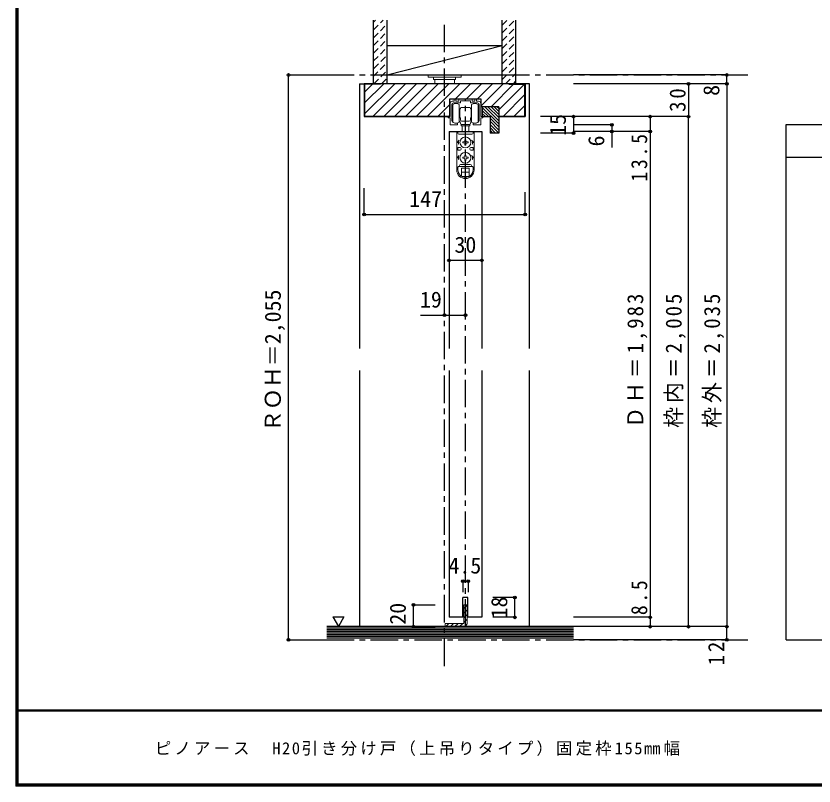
# Model space of a CAD drawing. Units: millimetres at full size, sheet at 1:5; details may follow other scales. Extents: x -973 to 977, y -718 to 696.
# Drawn here: x -973 to -245, y -701 to 1 of the extents above; entities that cross this region are included whole.
import ezdxf
from ezdxf.enums import TextEntityAlignment as Align

# ---------------------------------------------------------------- set-up
doc = ezdxf.new("R2010")
doc.units = ezdxf.units.MM
doc.header["$LTSCALE"] = 5
doc.header["$PDMODE"] = 32
doc.header["$PDSIZE"] = 2.5
doc.linetypes.add('CHAIN1', pattern=[8, 5, -1, 1, -1])
doc.linetypes.add('DASHED1', pattern=[1.8, 1.2, -0.6])
for name, color, linetype in [('0-1_通り芯', 4, 'CHAIN1'), ('0-2_柱', 7, 'Continuous'), ('0-3_仕上げ', 2, 'Continuous'), ('0-4_枠', 3, 'Continuous'), ('0-6_扉', 2, 'Continuous'), ('0-A_文字', 7, 'Continuous'), ('0-B_寸法', 7, 'Continuous'), ('0-C_ハッチ', 4, 'DASHED1'), ('F-1_枠', 6, 'Continuous'), ('F-A_文字', 7, 'Continuous')]:
    doc.layers.add(name, color=color, linetype=linetype)
doc.layers.add('0-7_金物', color=7, linetype='Continuous', lineweight=18)
doc.styles.add('ＭＳ ゴシック', font='')
doc.styles.get('ＭＳ ゴシック').set_extended_font_data('MS Gothic')

# ---------------------------------------------------------------- blocks, each defined once
blk = doc.blocks.new('戸車(上吊)')
at = {"layer": '0-7_金物'}
for p, q in [((-11.601, 12.792), (-11.601, 28.792)), ((-5.601, 28.792), (-5.601, 20.792)), ((-5.601, 24.792), (-5.301, 24.792)), ((-5.601, 23.292), (-5.101, 23.292)), ((-5.101, 24.592), (-5.301, 24.792)), ((-5.301, 23.292), (-5.101, 23.492)), ((-5.101, 24.792), (-5.101, 20.792)), ((-5.001, 24.792), (-5.101, 24.792)), ((-3.501, 26.292), (-0.001, 26.292)), ((3.499, 26.292), (-0.001, 26.292)), ((4.999, 24.792), (5.099, 24.792)), ((5.099, 24.792), (5.099, 20.792)), ((5.099, 24.592), (5.299, 24.792)), ((5.299, 23.292), (5.099, 23.492)), ((5.599, 23.292), (5.099, 23.292)), ((5.599, 24.792), (5.299, 24.792)), ((5.599, 28.792), (5.599, 20.792)), ((11.599, 12.792), (11.599, 28.792)), ((-5.601, 20.792), (-5.601, 12.792)), ((-5.601, 18.292), (-5.101, 18.292)), ((-5.601, 16.792), (-5.301, 16.792)), ((-5.101, 18.092), (-5.301, 18.292)), ((-5.101, 16.992), (-5.301, 16.792)), ((-5.101, 16.792), (-5.101, 20.792)), ((-5.001, 16.792), (-5.101, 16.792)), ((-4.501, 14.792), (-4.501, 16.292)), ((4.499, 14.792), (4.499, 16.292)), ((4.999, 16.792), (5.099, 16.792)), ((5.099, 16.792), (5.099, 20.792)), ((5.099, 18.092), (5.299, 18.292)), ((5.599, 18.292), (5.099, 18.292)), ((5.099, 16.992), (5.299, 16.792)), ((5.599, 16.792), (5.299, 16.792)), ((5.599, 20.792), (5.599, 12.792)), ((-4.001, 10.492), (-4.001, 9.492)), ((3.999, 10.492), (-4.001, 10.492)), ((-4.001, 9.492), (3.999, 9.492)), ((-3.501, 13.792), (-0.001, 13.792)), ((-0.001, 10.792), (-3.501, 10.792)), ((-3.001, 10.792), (-3.001, 10.492)), ((-3.001, 4.292), (-3.001, 9.492)), ((3.499, 13.792), (-0.001, 13.792)), ((-0.001, 10.792), (3.499, 10.792)), ((2.999, 10.792), (2.999, 10.492)), ((2.999, 9.492), (2.999, 4.292)), ((3.999, 10.492), (3.999, 9.492)), ((-7.9, 4.292), (-7.9, -30.608)), ((-7.857, 4.292), (7.943, 4.292)), ((-6.9, 4.292), (-6.9, 2.792)), ((-5.9, 1.792), (5.9, 1.792)), ((6.9, 4.292), (6.9, 2.792)), ((7.9, 4.292), (7.9, -30.608)), ((-5.657, -3.708), (-7.5, -5.708)), ((-6.4, -5.708), (-7.5, -5.708)), ((-0.52, -5.188), (-2.45, -5.222)), ((-2.45, -5.222), (-2.45, -6.194)), ((-0.52, -6.227), (-2.45, -6.194)), ((-0.52, -5.188), (-0.486, -3.258)), ((-0.52, -6.227), (-0.486, -8.158)), ((0.486, -3.258), (-0.486, -3.258)), ((0.52, -5.188), (0.486, -3.258)), ((0.52, -6.227), (0.486, -8.158)), ((0.52, -5.188), (2.45, -5.222)), ((0.52, -6.227), (2.45, -6.194)), ((2.45, -6.194), (2.45, -5.222)), ((5.657, -3.708), (7.5, -5.708)), ((6.4, -5.708), (7.5, -5.708)), ((-6.9, -10.208), (-6.9, -12.708)), ((-4.9, -10.208), (-6.9, -10.208)), ((-4.9, -12.708), (-6.9, -12.708)), ((-3.9, -11.208), (-3.9, -11.708)), ((-0.486, -8.158), (0.486, -8.158)), ((3.9, -11.208), (3.9, -11.708)), ((4.9, -10.208), (6.9, -10.208)), ((4.9, -12.708), (6.9, -12.708)), ((6.9, -10.208), (6.9, -12.708)), ((-5.657, -17.708), (-7.5, -19.708)), ((-6.4, -19.708), (-7.5, -19.708)), ((-0.52, -19.188), (-2.45, -19.222)), ((-2.45, -19.222), (-2.45, -20.194)), ((-0.52, -20.227), (-2.45, -20.194)), ((-0.52, -19.188), (-0.486, -17.258)), ((-0.52, -20.227), (-0.486, -22.158)), ((0.486, -17.258), (-0.486, -17.258)), ((0.52, -19.188), (0.486, -17.258)), ((0.52, -20.227), (0.486, -22.158)), ((0.52, -19.188), (2.45, -19.222)), ((0.52, -20.227), (2.45, -20.194)), ((2.45, -20.194), (2.45, -19.222)), ((5.657, -17.708), (7.5, -19.708)), ((6.4, -19.708), (7.5, -19.708)), ((-6.9, -30.608), (-6.9, -28.208)), ((-6.4, -27.708), (6.4, -27.708)), ((-4.4, -25.708), (4.4, -25.708)), ((-0.486, -22.158), (0.486, -22.158)), ((6.9, -30.608), (6.9, -28.208)), ((-3.5, -29.208), (3.5, -29.208)), ((-3.5, -36.554), (-3.5, -29.208)), ((-3.5, -32.708), (3.5, -32.708)), ((3.5, -36.554), (3.5, -29.208)), ((-3.028, -36.808), (3.028, -36.808))]:
    blk.add_line(p, q, dxfattribs=at)
for centre in [(0, -5.708), (0, -19.708)]:
    blk.add_circle(centre, 5, dxfattribs=at)
for centre, radius, start, end in [((-8.601, 24.792), 5, 53.1301, 126.8699), ((8.599, 24.792), 5, 53.1301, 126.8699), ((-5.001, 25.292), 0.5, 270, 0), ((-3.501, 25.292), 1, 90, 180), ((3.499, 25.292), 1, 0, 90), ((4.999, 25.292), 0.5, 180, 270), ((-5.001, 16.292), 0.5, 0, 90), ((-3.501, 14.792), 1, 180, 270), ((3.499, 14.792), 1, 270, 0), ((4.999, 16.292), 0.5, 90, 180), ((-8.601, 16.792), 5, 233.1301, 306.8699), ((-6.501, 11.792), 2, 0, 63.25632), ((-3.501, 11.792), 1, 180, 270), ((3.499, 11.792), 1, 270, 0), ((6.499, 11.792), 2, 116.74368, 180), ((8.599, 16.792), 5, 233.1301, 306.8699), ((-5.9, 2.792), 1, 180, 270), ((5.9, 2.792), 1, 270, 0), ((0, -5.708), 6.4, 167.82427, 198.20996), ((0, -5.708), 6.4, 341.79004, 12.17573), ((-4.9, -11.208), 1, 0, 90), ((-4.9, -11.708), 1, 270, 0), ((4.9, -11.208), 1, 90, 180), ((4.9, -11.708), 1, 180, 270), ((0, -19.708), 6.4, 167.82427, 198.20996), ((0, -19.708), 6.4, 341.79004, 12.17573), ((-6.4, -28.208), 0.5, 90, 180), ((-6.4, -26.708), 1, 270, 0), ((-4.4, -26.708), 1, 90, 180), ((4.4, -26.708), 1, 0, 90), ((6.4, -26.708), 1, 180, 270), ((6.4, -28.208), 0.5, 0, 90), ((0, -30.808), 7.9, 180, 0), ((0, -30.608), 6.9, 180, 0)]:
    blk.add_arc(centre, radius, start, end, dxfattribs=at)
blk = doc.blocks.new('レール金具(全般)')
at = {"layer": '0-7_金物'}
for p, q in [((-10.15, 8.388), (-10.15, 7.388)), ((-9.15, 8.888), (-9.65, 8.888)), ((-8.65, 7.388), (-8.65, 8.388)), ((-6.15, 8.388), (-6.15, 7.388)), ((5.65, 8.888), (-5.65, 8.888)), ((6.15, 7.388), (6.15, 8.388)), ((8.65, 8.388), (8.65, 7.388)), ((9.65, 8.888), (9.15, 8.888)), ((10.15, 7.388), (10.15, 8.388)), ((-12.5, -10.898), (-12.5, 3.888)), ((-10.65, 6.888), (-12, 6.888)), ((-11, 5.388), (-4.95, 5.388)), ((-6.65, 6.888), (-8.15, 6.888)), ((-4.65, 5.688), (-4.65, 7.088)), ((4.65, 7.088), (4.65, 5.688)), ((4.95, 5.388), (11, 5.388)), ((8.15, 6.888), (6.65, 6.888)), ((12, 6.888), (10.65, 6.888)), ((12.5, 3.888), (12.5, -10.898)), ((-7.15, -14.112), (-7.15, -13.224)), ((7.15, -13.224), (7.15, -14.112)), ((-13.5, -14.612), (-7.65, -14.612)), ((7.65, -14.612), (13.5, -14.612))]:
    blk.add_line(p, q, dxfattribs=at)
for points in [[(-4.35, 7.388), (-0.3, 7.388), (0, 7.688), (0.3, 7.388), (4.35, 7.388)], [(-14, 4.888), (-14, -7.112), (-15.4, -7.112)], [(15.4, -7.112), (14, -7.112), (14, 4.888)], [(-15.4, -8.312), (-14, -8.312), (-14, -14.112)], [(14, -14.112), (14, -8.312), (15.4, -8.312)]]:
    blk.add_lwpolyline(points, dxfattribs=at)
for centre, radius, start, end in [((-10.65, 7.388), 0.5, 270, 0), ((-9.65, 8.388), 0.5, 90, 180), ((-9.15, 8.388), 0.5, 0, 90), ((-8.15, 7.388), 0.5, 180, 270), ((-6.65, 7.388), 0.5, 270, 0), ((-5.65, 8.388), 0.5, 90, 180), ((-4.35, 7.088), 0.3, 90, 180), ((4.35, 7.088), 0.3, 360, 90), ((5.65, 8.388), 0.5, 360, 90), ((6.65, 7.388), 0.5, 180, 270), ((8.15, 7.388), 0.5, 270, 360), ((9.15, 8.388), 0.5, 90, 180), ((9.65, 8.388), 0.5, 360, 90), ((10.65, 7.388), 0.5, 180, 270), ((-12, 4.888), 2, 90, 180), ((-11, 3.888), 1.5, 90, 180), ((-4.95, 5.688), 0.3, 270, 360), ((4.95, 5.688), 0.3, 180, 270), ((11, 3.888), 1.5, 0, 90), ((12, 4.888), 2, 0, 90), ((-15.4, -7.712), 0.6, 90, 270), ((15.4, -7.712), 0.6, 270, 90), ((-13.5, -14.112), 0.5, 180, 270), ((-12.2, -10.898), 0.3, 180, 192.08406), ((-10.538, -10.542), 2, 192.08406, 228.89829), ((-8.771, -8.112), 5, 231.94944, 269.54933), ((-8.85, -8.112), 5, 270.45826, 285.31651), ((-7.65, -14.112), 0.5, 270, 0), ((-7.45, -13.224), 0.3, 360, 105.31651), ((7.45, -13.224), 0.3, 74.68349, 180), ((7.65, -14.112), 0.5, 180, 270), ((8.85, -8.112), 5, 254.68349, 269.54174), ((8.771, -8.112), 5, 270.45067, 308.05056), ((10.538, -10.542), 2, 311.10171, 347.91594), ((12.2, -10.898), 0.3, 347.91594, 0), ((13.5, -14.112), 0.5, 270, 0)]:
    blk.add_arc(centre, radius, start, end, dxfattribs=at)

msp = doc.modelspace()

# ---------------------------------------------------------------- linework, layer by layer
at = {"layer": '0-1_通り芯'}
for p, q in [((-582.347, -591.644), (-582.347, -2.5)), ((-689.847, -52.5), (-305.847, -52.5)), ((-563.347, -555.5), (-563.347, -74.5)), ((-689.847, -567.5), (-305.847, -567.5))]:
    msp.add_line(p, q, dxfattribs=at)
at = {"layer": '0-2_柱', "color": 3}
for p, q in [((-634.847, -25.5), (-529.847, -25.5)), ((-634.847, -52.5), (-529.847, -52.5))]:
    msp.add_line(p, q, dxfattribs=at)
at = {"layer": '0-2_柱'}
msp.add_line((-634.847, -52.5), (-529.847, -25.5), dxfattribs=at)
at = {"layer": '0-3_仕上げ'}
for p, q in [((-647.347, -60.5), (-647.347, -2.5)), ((-634.847, -60.5), (-634.847, -2.5)), ((-529.847, -60.5), (-529.847, -2.5)), ((-517.347, -60.5), (-517.347, -2.5)), ((-464.847, -555.5), (-689.847, -555.5))]:
    msp.add_line(p, q, dxfattribs=at)
at = {"layer": '0-3_仕上げ', "color": 7}
for p, q in [((-464.847, -557), (-689.847, -557)), ((-464.847, -558.5), (-689.847, -558.5)), ((-464.847, -560), (-689.847, -560)), ((-464.847, -561.5), (-689.847, -561.5)), ((-464.847, -563), (-689.847, -563)), ((-464.847, -564.5), (-689.847, -564.5)), ((-464.847, -566), (-689.847, -566))]:
    msp.add_line(p, q, dxfattribs=at)
at = {"layer": '0-4_枠', "color": 4}
for p, q in [((-659.847, -60.5), (-655.847, -60.5)), ((-659.847, -60.5), (-659.847, -302.044)), ((-504.847, -60.5), (-508.847, -60.5)), ((-504.847, -302.044), (-504.847, -60.5)), ((-659.847, -322.044), (-659.847, -555.5)), ((-504.847, -555.5), (-504.847, -322.044))]:
    msp.add_line(p, q, dxfattribs=at)
at = {"layer": '0-4_枠'}
for p, q in [((-655.847, -60.5), (-655.847, -90.5)), ((-508.847, -60.5), (-655.847, -60.5)), ((-640.847, -60.5), (-640.847, -61)), ((-523.847, -61), (-523.847, -60.5)), ((-523.847, -61), (-509.347, -61)), ((-509.347, -61), (-509.347, -90)), ((-508.847, -60.5), (-508.847, -90.5)), ((-577.747, -74.5), (-577.747, -90.5)), ((-548.947, -74.5), (-577.747, -74.5)), ((-548.947, -81.5), (-548.947, -74.5)), ((-532.947, -81.5), (-548.947, -81.5)), ((-547.947, -81.5), (-547.947, -86.75)), ((-547.947, -86.75), (-547.947, -90.5)), ((-532.947, -81.5), (-532.947, -105.5)), ((-655.847, -90.5), (-577.747, -90.5)), ((-655.347, -90), (-577.747, -90)), ((-547.947, -90.5), (-540.947, -90.5)), ((-540.947, -90.5), (-540.947, -105.5)), ((-532.947, -90), (-509.347, -90)), ((-532.947, -90.5), (-508.847, -90.5)), ((-532.947, -105.5), (-540.947, -105.5))]:
    msp.add_line(p, q, dxfattribs=at)
msp.add_lwpolyline([(-640.847, -61), (-655.347, -61), (-655.347, -90)], dxfattribs=at)
at = {"layer": '0-6_扉', "color": 6}
for p, q in [((-578.347, -104), (-548.347, -104)), ((-578.347, -104), (-578.347, -302.044)), ((-548.347, -104), (-548.347, -302.044)), ((-578.347, -322.044), (-578.347, -547)), ((-548.347, -322.044), (-548.347, -547)), ((-565.597, -547), (-565.597, -529)), ((-561.097, -529), (-565.597, -529)), ((-565.597, -547), (-578.347, -547))]:
    msp.add_line(p, q, dxfattribs=at)
msp.add_lwpolyline([(-548.347, -547), (-561.097, -547), (-561.097, -529)], dxfattribs=at)
at = {"layer": '0-7_金物'}
for p, q in [((-597.347, -52.5), (-597.347, -54.5)), ((-567.347, -52.5), (-597.347, -52.5)), ((-567.347, -54.5), (-597.347, -54.5)), ((-592.347, -54.5), (-592.347, -56.5)), ((-572.347, -56.5), (-592.347, -56.5)), ((-591.347, -56.5), (-591.347, -60.5)), ((-573.347, -56.5), (-573.347, -60.5)), ((-572.347, -54.5), (-572.347, -56.5)), ((-567.347, -52.5), (-567.347, -54.5))]:
    msp.add_line(p, q, dxfattribs=at)
at = {"layer": '0-7_金物', "color": 3}
for p, q in [((-561.847, -535.501), (-561.847, -552.5)), ((-581.847, -552.5), (-581.847, -555.5)), ((-564.89, -552.5), (-581.847, -552.5)), ((-581.847, -555.5), (-564.846, -555.5))]:
    msp.add_line(p, q, dxfattribs=at)
msp.add_lwpolyline([(-561.847, -535.501), (-564.847, -535.501), (-564.847, -552.5)], dxfattribs=at)
msp.add_arc((-564.846, -552.5), 3, 270, 0, dxfattribs=at)
at = {"layer": '0-A_文字', "color": 3}
for p, q in [((-270.847, -567.5), (-270.847, -97.5)), ((-270.847, -97.5), (274.153, -97.5)), ((-270.847, -127.5), (274.153, -127.5)), ((-270.847, -567.5), (274.153, -567.5))]:
    msp.add_line(p, q, dxfattribs=at)
at = {"layer": '0-A_文字'}
for p, q in [((-684.282, -546.686), (-674.282, -546.686)), ((-684.282, -546.686), (-679.282, -555.347)), ((-674.282, -546.686), (-679.282, -555.347))]:
    msp.add_line(p, q, dxfattribs=at)
at = {"layer": '0-B_寸法', "color": 4}
for p, q in [((-724.847, -52.5), (-689.847, -52.5)), ((-724.847, -567.5), (-724.847, -52.5)), ((-324.847, -52.5), (-464.847, -52.5)), ((-324.847, -60.5), (-324.847, -52.5)), ((-324.847, -60.5), (-464.847, -60.5)), ((-324.847, -60.5), (-464.847, -60.5)), ((-359.847, -60.5), (-359.847, -90.5)), ((-324.847, -60.5), (-324.847, -555.5)), ((-464.847, -90.5), (-494.847, -90.5)), ((-464.847, -90.5), (-464.847, -105.5)), ((-359.847, -90.5), (-464.847, -90.5)), ((-359.847, -555.5), (-359.847, -90.5)), ((-429.847, -98), (-464.847, -98)), ((-429.847, -98), (-429.847, -118.519)), ((-464.847, -105.5), (-494.847, -105.5)), ((-394.847, -104), (-394.847, -547)), ((-655.847, -179.804), (-655.847, -155.746)), ((-508.847, -179.804), (-508.847, -159.246)), ((-655.847, -179.804), (-508.847, -179.804)), ((-578.347, -221.5), (-548.347, -221.5)), ((-604.347, -271.5), (-563.347, -271.5)), ((-565.847, -514), (-565.847, -524)), ((-518.347, -529), (-538.347, -529)), ((-518.347, -547), (-518.347, -529)), ((-610.847, -555.5), (-610.847, -535.5)), ((-610.847, -535.5), (-590.847, -535.5)), ((-518.347, -547), (-538.347, -547)), ((-394.847, -547), (-464.847, -547)), ((-394.847, -547), (-394.847, -555.5)), ((-610.847, -555.5), (-590.847, -555.5)), ((-394.847, -555.5), (-464.847, -555.5)), ((-324.847, -555.5), (-394.847, -555.5)), ((-324.847, -567.5), (-324.847, -555.5)), ((-724.847, -567.5), (-689.847, -567.5)), ((-360.908, -567.5), (-464.847, -567.5)), ((-324.847, -567.5), (-360.427, -567.5))]:
    msp.add_line(p, q, dxfattribs=at)
for points in [[(-394.847, -90.5), (-394.847, -104), (-464.847, -104)], [(-565.847, -514), (-560.847, -514), (-560.847, -524)]]:
    msp.add_lwpolyline(points, dxfattribs=at)
at = {"layer": '0-B_寸法'}
for p in [(-724.847, -52.5), (-324.847, -52.5), (-359.847, -60.5), (-324.847, -60.5), (-464.847, -90.5), (-394.847, -90.5), (-359.847, -90.5), (-429.847, -98), (-464.847, -105.5), (-429.847, -104), (-394.847, -104), (-655.847, -179.804), (-508.847, -179.804), (-578.347, -221.5), (-548.347, -221.5), (-582.347, -271.5), (-563.347, -271.5), (-565.847, -514), (-560.847, -514), (-518.347, -529), (-610.847, -535.5), (-518.347, -547), (-394.847, -547), (-610.847, -555.5), (-394.847, -555.5), (-359.847, -555.5), (-324.847, -555.5), (-724.847, -567.5), (-324.847, -567.5)]:
    msp.add_point(p, dxfattribs=at)
at = {"layer": '0-C_ハッチ'}
for p, q in [((-647.347, -4.395), (-645.452, -2.5)), ((-647.347, -11.466), (-638.381, -2.5)), ((-647.347, -18.537), (-634.847, -6.037)), ((-529.847, -7.103), (-525.244, -2.5)), ((-529.847, -14.174), (-518.173, -2.5)), ((-647.347, -25.608), (-634.847, -13.108)), ((-529.847, -21.246), (-517.347, -8.746)), ((-647.347, -32.679), (-634.847, -20.179)), ((-529.847, -28.317), (-517.347, -15.817)), ((-647.347, -39.751), (-634.847, -27.251)), ((-529.847, -35.388), (-517.347, -22.888)), ((-647.025, -46.5), (-634.847, -34.322)), ((-529.847, -42.459), (-517.347, -29.959)), ((-647.375, -53.921), (-634.847, -41.393)), ((-529.847, -49.53), (-517.347, -37.03)), ((-646.883, -60.5), (-634.847, -48.464)), ((-529.847, -56.601), (-517.347, -44.101)), ((-639.812, -60.5), (-634.847, -55.535)), ((-526.675, -60.5), (-517.347, -51.172)), ((-519.604, -60.5), (-517.347, -58.243))]:
    msp.add_line(p, q, dxfattribs=at)
at = {"layer": '0-C_ハッチ', "linetype": 'Continuous'}
for p, q in [((-655.347, -78.046), (-637.801, -60.5)), ((-655.347, -87.946), (-627.901, -60.5)), ((-655.347, -68.147), (-648.2, -61)), ((-647.502, -90), (-618.002, -60.5)), ((-637.602, -90), (-608.102, -60.5)), ((-627.703, -90), (-598.203, -60.5)), ((-617.803, -90), (-588.303, -60.5)), ((-607.904, -90), (-578.404, -60.5)), ((-598.005, -90), (-568.505, -60.5)), ((-572.605, -74.5), (-558.605, -60.5)), ((-562.706, -74.5), (-548.706, -60.5)), ((-552.806, -74.5), (-538.806, -60.5)), ((-548.947, -80.54), (-528.907, -60.5)), ((-540.007, -81.5), (-519.507, -61)), ((-532.947, -84.339), (-509.608, -61)), ((-528.708, -90), (-509.347, -70.639)), ((-577.747, -79.642), (-588.105, -90)), ((-547.947, -82.032), (-532.947, -97.032)), ((-547.947, -84.86), (-542.307, -90.5)), ((-545.65, -81.5), (-532.947, -94.203)), ((-542.822, -81.5), (-532.947, -91.375)), ((-539.994, -81.5), (-532.947, -88.547)), ((-537.165, -81.5), (-532.947, -85.718)), ((-534.337, -81.5), (-532.947, -82.89)), ((-518.809, -90), (-509.347, -80.538)), ((-578.206, -90), (-577.747, -89.541)), ((-547.947, -87.689), (-545.136, -90.5)), ((-540.947, -91.86), (-532.947, -99.86)), ((-540.947, -94.689), (-532.947, -102.689)), ((-540.947, -97.517), (-532.964, -105.5)), ((-540.947, -100.346), (-535.793, -105.5)), ((-540.947, -103.174), (-538.621, -105.5)), ((-564.847, -538.982), (-561.847, -535.982)), ((-564.847, -543.225), (-561.847, -540.225)), ((-564.847, -547.468), (-561.847, -544.468)), ((-581.365, -555.5), (-578.365, -552.5)), ((-577.122, -555.5), (-574.122, -552.5)), ((-572.879, -555.5), (-569.879, -552.5)), ((-568.637, -555.5), (-565.637, -552.5)), ((-564.847, -551.71), (-561.847, -548.71)), ((-564.353, -555.459), (-561.887, -552.993))]:
    msp.add_line(p, q, dxfattribs=at)
at = {"layer": 'F-1_枠'}
for p, q in [((-973.347, 695.833), (-973.347, -700.833)), ((-972.514, 695.833), (-972.514, -700.833)), ((-971.68, 695.833), (-971.68, -700.833)), ((976.653, -631.667), (-973.347, -631.667)), ((976.653, -632.5), (-973.347, -632.5)), ((976.653, -699.167), (-973.347, -699.167)), ((976.653, -700), (-973.347, -700)), ((976.653, -700.833), (-973.347, -700.833))]:
    msp.add_line(p, q, dxfattribs=at)

# ---------------------------------------------------------------- block references
at = {"layer": '0-7_金物'}
for name, p in [('レール金具(全般)', (-563.347, -83.388)), ('戸車(上吊)', (-563.346, -108.292))]:
    msp.add_blockref(name, p, dxfattribs=at)

# ---------------------------------------------------------------- texts
at = {"layer": '0-B_寸法', "style": 'ＭＳ ゴシック'}
for s, p in [('8', (-327.347, -71.5)), ('15', (-467.347, -108)), ('6', (-432.347, -117.659)), ('ＲＯＨ＝2,055', (-727.347, -378)), ('18', (-520.847, -548)), ('20', (-613.347, -553.707))]:
    msp.add_text(s, height=14.66, rotation=90, dxfattribs=at).set_placement(p, align=Align.BOTTOM_LEFT)
for s, p in [('147', (-614.652, -177.304)), ('30', (-573.347, -219)), ('19', (-604.847, -269)), ('4.5', (-578.847, -511.5))]:
    msp.add_text(s, height=14.66, dxfattribs=at).set_placement(p, align=Align.BOTTOM_LEFT)
at = {"layer": '0-B_寸法', "char_height": 14.66, "attachment_point": 7, "rotation": 90, "style": 'ＭＳ ゴシック'}
for s, insert in [('\\T1.27;\\W0.95;30', (-362.347, -86.125)), ('\\T1.28;\\W0.9;13.5', (-397.347, -149.75)), ('\\T1.19;\\W0.95;ＤＨ＝1,983', (-397.347, -374.25)), ('\\T1.19;\\W0.95;枠内＝2,005', (-362.347, -374.25)), ('\\T1.19;\\W0.95;枠外＝2,035', (-327.347, -374.25)), ('\\T1.27;\\W0.9;8.5', (-397.347, -545)), ('\\T1.27;\\W0.95;12', (-327.347, -590.75))]:
    msp.add_mtext(s, dxfattribs=dict(at, insert=insert))
at = {"layer": 'F-A_文字', "insert": (-846.68, -673.333), "char_height": 11, "attachment_point": 7, "style": 'ＭＳ ゴシック'}
msp.add_mtext('\\T1.19;ピノアース\u3000H20引き分け戸（上吊りタイプ）固定枠155㎜幅', dxfattribs=at)

doc.saveas('drawing.dxf')
